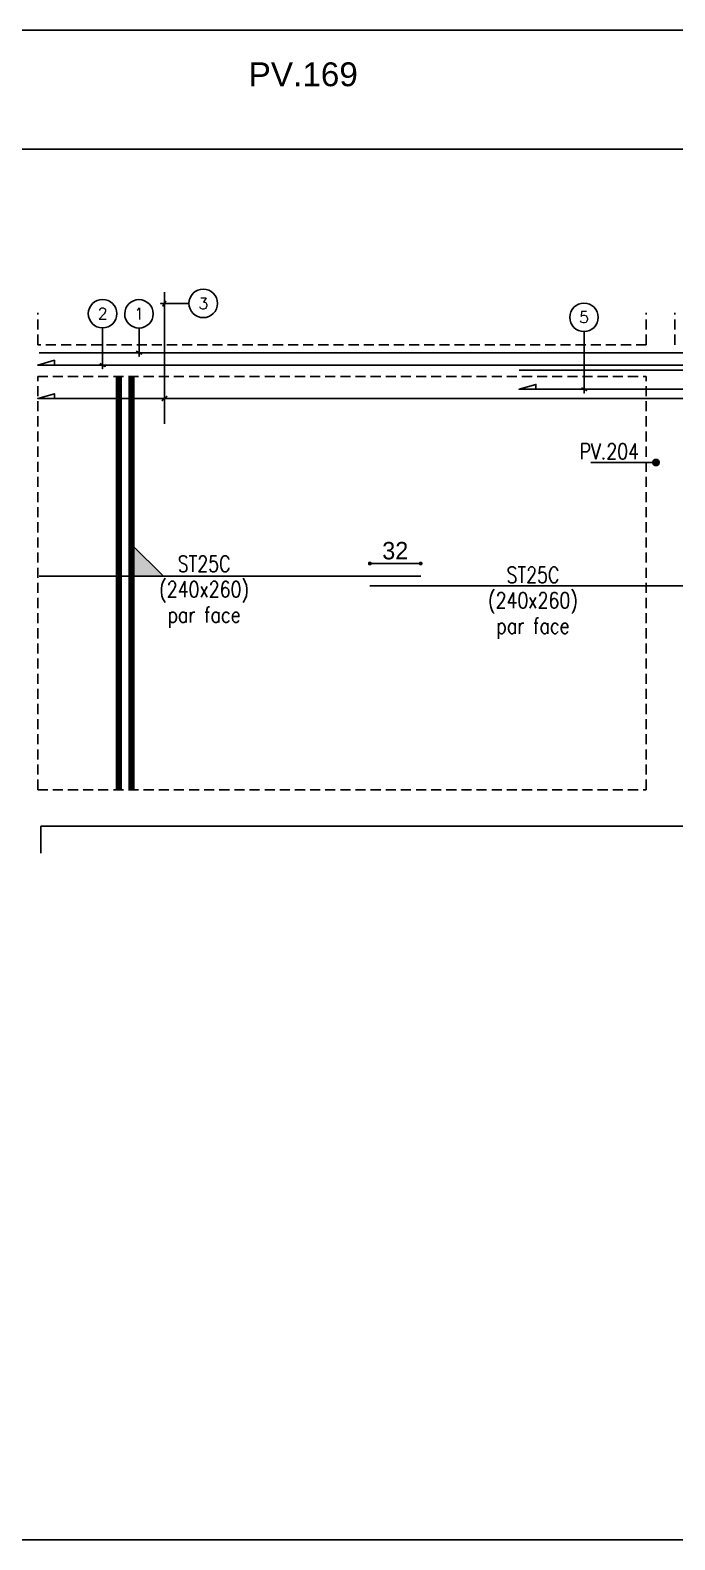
# Model space of a CAD drawing. Header units: metres. Extents: x -5618 to 118954, y -306 to 4637.
# Drawn here: x 81801 to 82207, y 624 to 1574 of the extents above; entities that cross this region are included whole.
import ezdxf
from ezdxf.enums import TextEntityAlignment as Align

# ---------------------------------------------------------------- set-up
doc = ezdxf.new("R2010")
doc.units = ezdxf.units.M
doc.linetypes.add('CACHE', pattern=[9.525, 6.35, -3.175])
for name, color, linetype in [('COTATION', 1, 'Continuous'), ('GO-FER-HA', 140, 'Continuous'), ('STR_COTATION', 1, 'Continuous'), ('STR_TS', 22, 'Continuous'), ('STR_TS_TXT', 7, 'Continuous'), ('STR_VOI-POT', 6, 'Continuous')]:
    doc.layers.add(name, color=color, linetype=linetype)
doc.layers.add('Kofragna_forma', color=7, linetype='Continuous', lineweight=70)
doc.styles.add('ARIAL', font='ARIAL.TTF')
doc.styles.add('TEXTE', font='romans.shx')
doc.styles.add('TEXTE TS', font='romans.shx', dxfattribs={"width": 0.7, "oblique": 15})
doc.dimstyles.new('COUPE-20', dxfattribs={"dimscale": 0.5, "dimtxt": 22, "dimasz": 5, "dimexe": 0.05, "dimexo": 0, "dimgap": 5, "dimtad": 1, "dimdec": 0, "dimdsep": 46, "dimtxsty": 'Standard', "dimblk1": 'DOT', "dimblk2": 'DOT', "dimsah": 1, "dimcen": 0, "dimdle": 150, "dimclrd": 1, "dimclre": 1, "dimclrt": 7, "dimadec": 0, "dimazin": 0, "dimtfac": 1, "dimtdec": 0, "dimtix": 1, "dimtmove": 2, "dimatfit": 3, "dimldrblk": 'DOT', "dimfxl": 0, "dimtvp": 1, "dimtolj": 1, "dimtzin": 0, "dimarcsym": 0})

# ---------------------------------------------------------------- blocks, each defined once
blk = doc.blocks.new('ime')
at = {"layer": 'COTATION', "const_width": 2.5}
blk.add_lwpolyline([(1.25, 0, -1), (-1.25, 0, -1)], format="xyb", close=True, dxfattribs=at)
at = {"layer": 'COTATION'}
blk.add_lwpolyline([(41.09, 0), (0, 0)], dxfattribs=at)
at = {"layer": 'COTATION', "color": 7, "style": 'TEXTE TS', "width": 0.8}
blk.add_attdef('NAME', (9.08, 2), '', height=10, dxfattribs=at)
blk = doc.blocks.new('mrega')
at = {"layer": 'STR_TS_TXT', "style": 'TEXTE TS', "width": 0.8}
for tag, p in [('ST10', (14.48, 0)), ('DIM', (14.48, -16)), ('NOTE', (14.48, -32))]:
    blk.add_attdef(tag, text='', height=10, dxfattribs=at).set_placement(p, align=Align.CENTER)
blk = doc.blocks.new('A$C6F247267')
blk.add_hatch(color=256).paths.add_polyline_path([(0, -0.2), (-0.2, 0), (0, 0)])
blk.add_lwpolyline([(-0.2, 0), (0, 0), (0, -0.2), (-0.2, 0)])
blk = doc.blocks.new('_DOT')
at = {"color": 0, "linetype": 'ByBlock'}
blk.add_line((-0.5, 0), (-1, 0), dxfattribs=at)
at = {"color": 0, "linetype": 'ByBlock', "const_width": 0.5}
blk.add_lwpolyline([(-0.25, 0, 1), (0.25, 0, 1)], format="xyb", close=True, dxfattribs=at)
blk = doc.blocks.new('*D1355')
at = {"layer": 'DEFPOINTS', "color": 0, "linetype": 'ByBlock', "lineweight": -3, "ltscale": 4.5}
for p in [(82046.86, 1238.14), (82046.86, 1230.1, 281.53), (82014.86, 1224.11, 281.53)]:
    blk.add_point(p, dxfattribs=at)
at = {"layer": 'STR_COTATION', "color": 1, "linetype": 'ByBlock', "lineweight": -2, "ltscale": 4.5}
for p, q in [((82014.86, 1238.16), (82014.86, 1238.16)), ((82017.36, 1238.14), (82044.36, 1238.14)), ((82046.86, 1238.16), (82046.86, 1238.16))]:
    blk.add_line(p, q, dxfattribs=at)
at = {"layer": 'STR_COTATION', "color": 1, "linetype": 'ByBlock', "lineweight": -2, "ltscale": 4.5, "xscale": 2.5, "yscale": 2.5, "zscale": 2.5, "rotation": 180}
blk.add_blockref('_DOT', (82014.86, 1238.14), dxfattribs=at)
at = {"layer": 'STR_COTATION', "color": 1, "linetype": 'ByBlock', "lineweight": -2, "ltscale": 4.5, "xscale": 2.5, "yscale": 2.5, "zscale": 2.5}
blk.add_blockref('_DOT', (82046.86, 1238.14), dxfattribs=at)
at = {"layer": 'STR_COTATION', "color": 7, "linetype": 'ByBlock', "lineweight": -3, "ltscale": 4.5, "insert": (82030.86, 1246.14), "char_height": 11, "attachment_point": 5}
blk.add_mtext('\\A1;32', dxfattribs=at)

msp = doc.modelspace()

# ---------------------------------------------------------------- linework, layer by layer
msp.add_lwpolyline([(81388.13, 1573.71), (81388.13, 623.81), (82747.99, 623.81), (82747.99, 1573.71)], close=True)
msp.add_lwpolyline([(82747.99, 1498.77), (81388.13, 1498.77)])
at = {"layer": 'COTATION'}
msp.add_line((81883.9, 1340.49, 281.53), (81887.26, 1343.44, 281.53), dxfattribs=at)
for points, elevation in [([(82495.48, 1363.03), (82495.48, 1366.03), (82506.03, 1363.03), (81805.82, 1363.03), (81816.37, 1366.03), (81816.37, 1363.03)], 375.38), ([(82496.21, 1347.79), (82496.21, 1350.79), (82506.77, 1347.79), (82108.82, 1347.79), (82119.37, 1350.79), (82119.37, 1347.79)], 281.53), ([(82496.21, 1341.97), (82496.21, 1344.97), (82506.77, 1341.97), (81805.82, 1341.97), (81816.37, 1344.97), (81816.37, 1341.97)], 281.53)]:
    msp.add_lwpolyline(points, dxfattribs=dict(at, elevation=elevation))
at = {"layer": 'GO-FER-HA'}
for points, elevation in [([(81901.05, 1401.84, -512.322006), (81901.05, 1401.77), (81883.18, 1401.77), (81885.58, 1401.77), (81884.68, 1400.07), (81886.48, 1403.47)], 281.53), ([(81846.62, 1386.37, -512.322006), (81846.69, 1386.37), (81846.69, 1360.63), (81846.69, 1363.03), (81848.38, 1362.13), (81844.99, 1363.93)], 375.38), ([(81869.52, 1386.26, -512.322006), (81869.59, 1386.26), (81869.59, 1368.39), (81869.59, 1370.79), (81871.29, 1369.9), (81867.9, 1371.69)], 281.53), ([(82149.62, 1384.06, -512.322006), (82149.69, 1384.06), (82149.69, 1345.39), (82149.69, 1347.79), (82151.38, 1346.9), (82147.99, 1348.69)], 281.53)]:
    msp.add_lwpolyline(points, format="xyb", dxfattribs=dict(at, elevation=elevation))
at = {"layer": 'Kofragna_forma', "linetype": 'CACHE', "lineweight": -3}
for p, q in [((81805.82, 1375.79, 281.53), (81805.82, 1395.79, 281.53)), ((82188.82, 1375.79, 281.53), (82188.82, 1395.79, 281.53)), ((82206.82, 1375.79, 281.53), (82206.82, 1395.79, 281.53)), ((82188.82, 1375.79, 281.53), (81805.82, 1375.79, 281.53)), ((81805.82, 1095.79, 281.53), (81805.82, 1355.79, 281.53)), ((81805.82, 1355.79, 281.53), (82188.82, 1355.79, 281.53)), ((82188.82, 1095.79, 281.53), (82188.82, 1355.79, 281.53)), ((81805.82, 1095.79, 281.53), (82188.82, 1095.79, 281.53))]:
    msp.add_line(p, q, dxfattribs=at)
at = {"layer": 'Kofragna_forma', "color": 4, "lineweight": -3}
for q in [(82231.82, 1072.79, 281.53), (81807.82, 1055.79, 281.53)]:
    msp.add_line((81807.82, 1072.79, 281.53), q, dxfattribs=at)
at = {"layer": 'STR_TS', "color": 3}
for p, q in [((81806.82, 1230.1, 281.53), (82046.86, 1230.1, 281.53)), ((82014.86, 1224.11, 281.53), (82254.91, 1224.11, 281.53))]:
    msp.add_line(p, q, dxfattribs=at)
at = {"layer": 'STR_TS', "linetype": 'ByBlock', "ltscale": 2, "const_width": 4, "elevation": 281.53}
msp.add_lwpolyline([(81856.86, 1095.79), (81856.86, 1355.79)], dxfattribs=at)
at = {"layer": 'STR_TS', "linetype": 'CACHE', "ltscale": 2, "const_width": 4, "elevation": 281.53}
msp.add_lwpolyline([(81864.9, 1095.79), (81864.9, 1355.79)], dxfattribs=at)
at = {"layer": 'STR_VOI-POT'}
for p, q in [((81885.58, 1408.96, 281.53), (81885.58, 1325.96, 281.53)), ((81806.82, 1370.79, 281.53), (82505.77, 1370.79, 281.53)), ((82524.86, 1359.78, 281.53), (82108.82, 1359.78, 281.53))]:
    msp.add_line(p, q, dxfattribs=at)

# ---------------------------------------------------------------- block references
at = {"layer": 'COTATION'}
ref = msp.add_blockref('ime', (82194.97, 1301.69, 281.53), dxfattribs=dict(at, xscale=-1))
ref.add_attrib('NAME', 'PV.204', (82146.91, 1303.69, 281.53), dxfattribs={"color": 7, "height": 10, "style": 'TEXTE TS', "width": 0.8})
at = {"layer": 'STR_TS', "xscale": 100, "yscale": 100, "zscale": 100, "rotation": 180}
msp.add_blockref('A$C6F247267', (81864.9, 1230.1, 304.07), dxfattribs=at)
at = {"layer": 'STR_TS_TXT'}
for p in [(81896.09, 1232.93, 469.22), (82103.07, 1225.98)]:
    msp.add_blockref('mrega', p, dxfattribs=at).add_auto_attribs({'NOTE': 'par face', 'ST10': 'ST25C', 'DIM': '(240x260)'})

# ---------------------------------------------------------------- texts
at = {"style": 'ARIAL'}
msp.add_text('PV.169', height=15, dxfattribs=at).set_placement((81938.6, 1538.47, 93.84))
at = {"layer": 'GO-FER-HA', "style": 'TEXTE'}
for s, p in [('2', (81846.69, 1395.43, 469.38)), ('1', (81869.59, 1395.32, 375.53)), ('3', (81910.1, 1401.77, 375.53)), ('5', (82149.69, 1393.12, 375.53))]:
    msp.add_text(s, height=7.2, rotation=360, dxfattribs=at).set_placement(p, align=Align.MIDDLE_CENTER)

# ---------------------------------------------------------------- dimensions: what is measured, and where the dimension line sits
at = {"layer": 'STR_COTATION', "linetype": 'ByBlock', "lineweight": -3, "ltscale": 4.5}
dim = msp.add_linear_dim(base=(82046.86, 1238.14), p1=(82014.86, 1224.11, 281.53), p2=(82046.86, 1230.1, 281.53), dimstyle='COUPE-20', override={"dimfxl": 0.1}, dxfattribs=at)
dim.commit()
dim.dimension.update_dxf_attribs({"geometry": '*D1355', "text_midpoint": (82030.86, 1246.14)})

doc.saveas('drawing.dxf')
